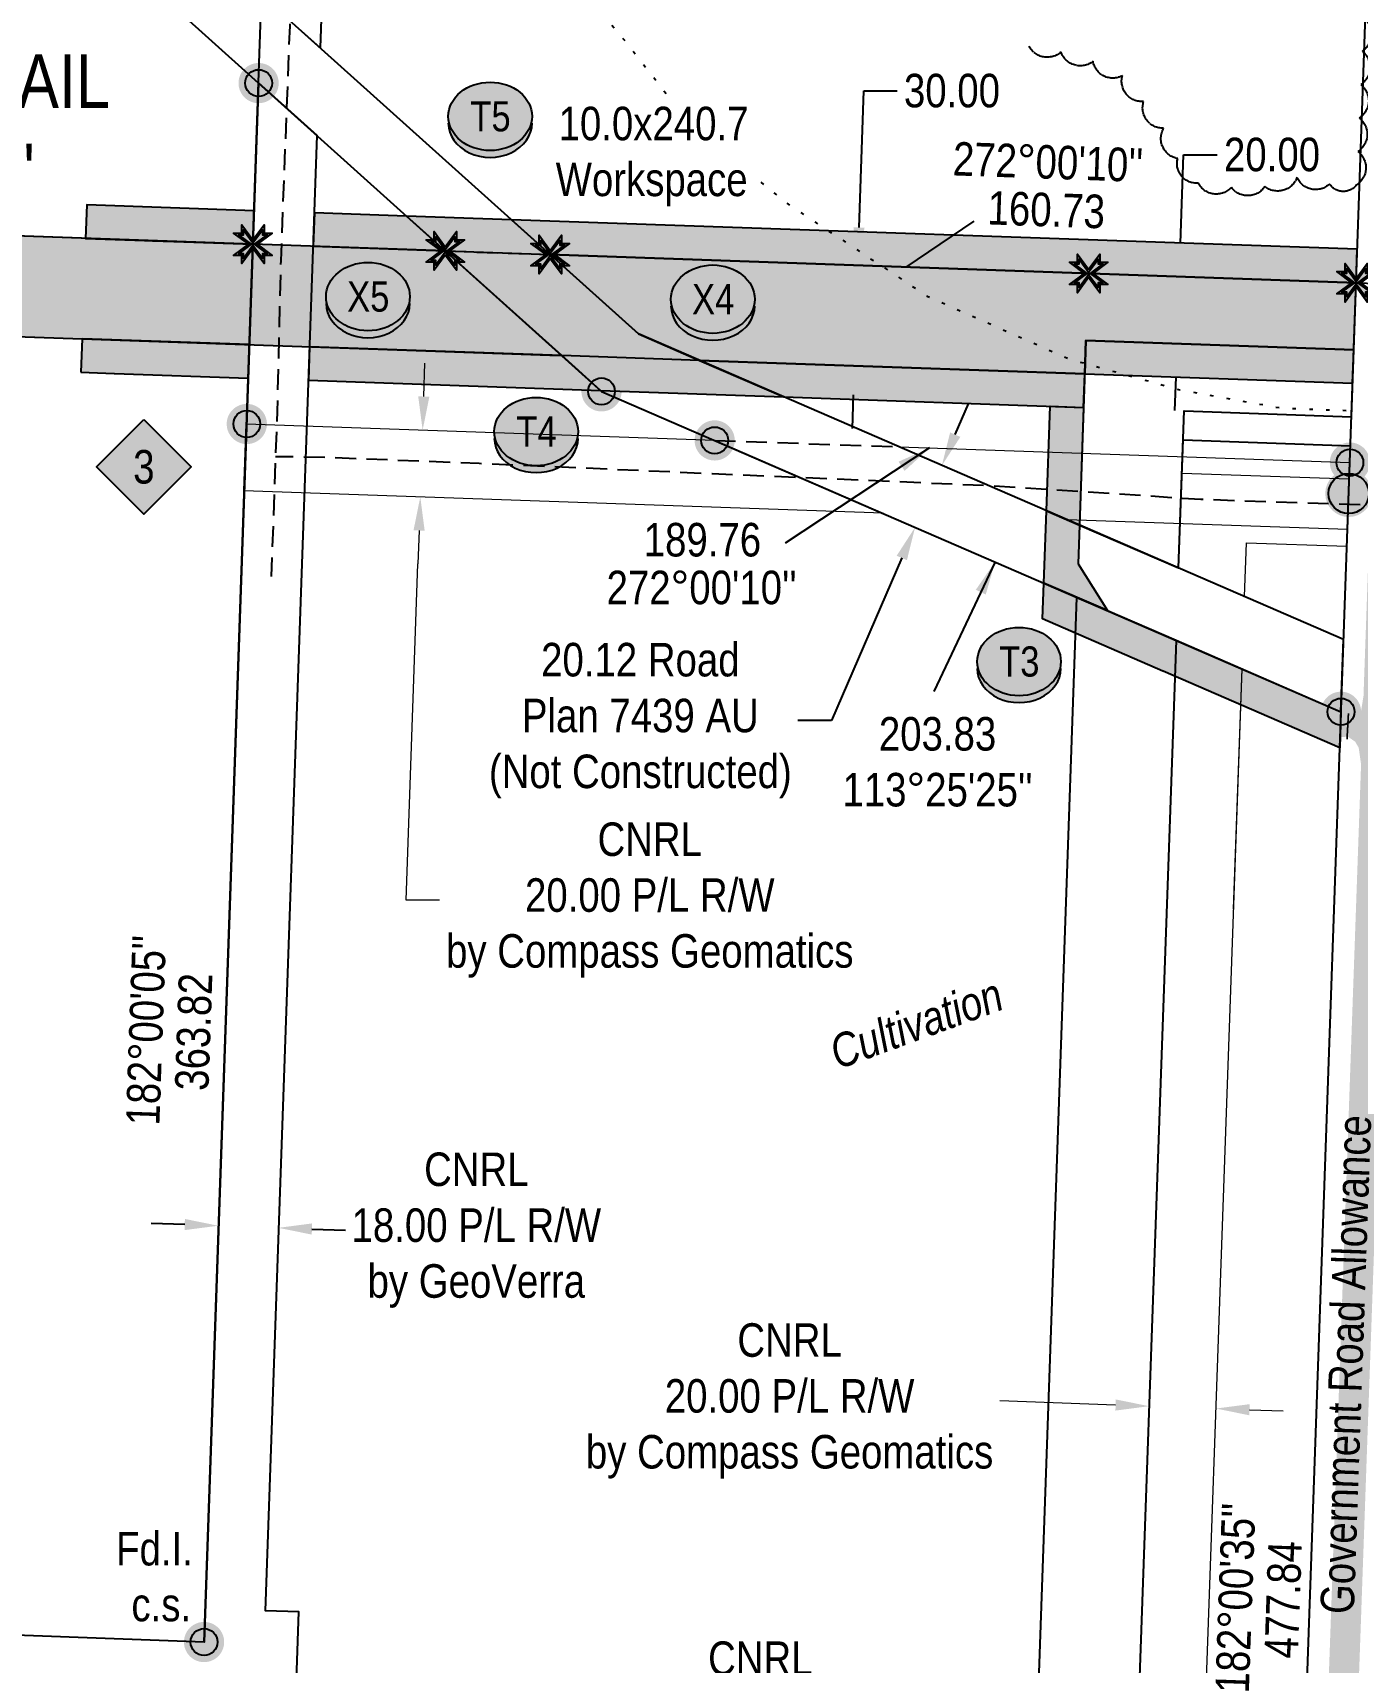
# Model space of a CAD drawing. Extents: x 338216 to 346362, y 6125251 to 6136161.
# Drawn here: x 344836.8 to 345232.3, y 6127196.8 to 6127683.2 of the extents above; entities that cross this region are included whole.
import ezdxf
from ezdxf.enums import TextEntityAlignment as Align

# ---------------------------------------------------------------- set-up
doc = ezdxf.new("R2010")
doc.units = 0
doc.header["$LTSCALE"] = 5
doc.header["$PDSIZE"] = 0.5
for name, pattern in [('0', [1, 1, 0]), ('foc-TIELINE', [1.875, 1.25, -0.625]), ('foc-TOPO', [1, 0.2, -0.8]), ('foc-TRAV', [1.875, 1.25, -0.625]), ('UG_PIPE', [1.875, 1.25, -0.625])]:
    doc.linetypes.add(name, pattern=pattern)
doc.layers.get('Defpoints').update_dxf_attribs({"color": 9})
for name, color, linetype, lineweight in [('AS-GENERAL', 48, 'Continuous', 18), ('C-RW-T', 13, 'Continuous', 9), ('T-TEXT', 48, 'Continuous', 18)]:
    doc.layers.add(name, color=color, linetype=linetype, lineweight=lineweight)
for name, color, linetype in [('AS-PIPE-UG', 44, 'UG_PIPE'), ('AS-ROADS', 254, 'Continuous'), ('C-RW', 13, 'Continuous'), ('DETAIL-T', 7, 'Continuous'), ('L-BD', 7, 'Continuous'), ('L-BD1', 253, 'Continuous'), ('L-MON', 1, 'Continuous'), ('L-ROAD-T', 7, 'Continuous'), ('L-SEC', 7, 'Continuous'), ('L-TIE', 7, 'foc-TIELINE'), ('L-TITLEDB', 4, 'Continuous'), ('L-TITLEDB-T', 4, 'Continuous'), ('P-APEX RECON-TWS-H', 111, 'Continuous'), ('P-BORE', 7, 'Continuous'), ('P-CROSSINGS', 250, 'Continuous'), ('P-IOP2', 10, 'Continuous'), ('P-IOP2-H', 21, 'Continuous'), ('P-LTO', 14, 'Continuous'), ('P-PROPOSED', 10, 'Continuous'), ('P-PROPOSED-H', 21, 'Continuous'), ('P-TEMP-ATCO PIPELINES', 104, 'Continuous'), ('P-TEMP-BLUE', 146, 'Continuous'), ('P-TEMP-BLUE-T', 146, 'Continuous'), ('P-TEMP-HUSKY-AR', 146, 'foc-TRAV'), ('P-TEMP-HUSKY-AR-H', 144, 'foc-TRAV'), ('P-TRAV', 4, 'foc-TRAV'), ('P-TXT', 4, 'Continuous'), ('T-BUSH', 110, '0'), ('T-LOW-AREA', 48, 'foc-TOPO')]:
    doc.layers.add(name, color=color, linetype=linetype)
doc.layers.add('P-TEMP-BLUE-H', color=7, linetype='Continuous', true_color=0x99e6ff)
doc.styles.add('80CG', font='ARIALN.TTF', dxfattribs={"height": 10})
doc.styles.add('80L', font='ARIALN.TTF', dxfattribs={"height": 10})
doc.styles.add('80LS', font='ARIALNI.TTF', dxfattribs={"height": 10})
doc.styles.add('Crossing', font='ARIALN.TTF', dxfattribs={"height": 10})
doc.dimstyles.new('Compass 5 000', dxfattribs={"dimscale": 5, "dimtxt": 9, "dimasz": 2, "dimexe": 0.2, "dimexo": 0.0625, "dimgap": 0.5, "dimtad": 0, "dimtih": 1, "dimtoh": 1, "dimzin": 0, "dimdsep": 46, "dimtxsty": '80CG', "dimcen": 0.1, "dimse1": 1, "dimse2": 1, "dimclrd": 256, "dimclrt": 256, "dimaunit": 1, "dimadec": 4, "dimazin": 0, "dimtfac": 0.06, "dimtofl": 0, "dimtmove": 0, "dimatfit": 1, "dimfxl": 0.2, "dimtolj": 1, "dimtzin": 0, "dimlwd": -1, "dimarcsym": 0})

# ---------------------------------------------------------------- blocks, each defined once
blk = doc.blocks.new('WITFA')
blk.add_hatch(color=255).paths.add_polyline_path([(1.4, 0, 1), (-1.4, 0, 1)])
blk = doc.blocks.new('WITFAA')
blk.add_blockref('WITFA', (0, 0))
blk = doc.blocks.new('WITFB')
at = {"color": 1, "const_width": 1.44}
blk.add_lwpolyline([(-0.36, 0, 1), (0.36, 0, 1)], format="xyb", close=True, dxfattribs=at)
at = {"color": 1}
blk.add_circle((0, 0), 1.2, dxfattribs=at)
blk = doc.blocks.new('WITFBB')
blk.add_blockref('WITFB', (0, 0))
blk = doc.blocks.new('WITFCC')
for name in ['WITFAA', 'WITFBB']:
    blk.add_blockref(name, (0, 0))
blk = doc.blocks.new('WITF')
blk.add_blockref('WITFCC', (0, 0))
blk = doc.blocks.new('*D52')
at = {"layer": 'Defpoints', "color": 0, "transparency": 16777216}
for p in [(345077.76, 6127567.28), (345069.76, 6127548.83), (345100.27, 6127535.6)]:
    blk.add_point(p, dxfattribs=at)
at = {"layer": 'L-TITLEDB-T', "transparency": 16777216}
for p, q in [((345112.24, 6127563.23), (345116.22, 6127572.4)), ((345096.29, 6127526.43), (345075.26, 6127477.91)), ((345075.26, 6127477.91), (345065.26, 6127477.91))]:
    blk.add_line(p, q, dxfattribs=at)
for points in [[(345110.71, 6127563.89), (345113.77, 6127562.57), (345108.27, 6127554.05)], [(345094.76, 6127527.09), (345097.82, 6127525.77), (345100.27, 6127535.6)]]:
    blk.add_solid(points, dxfattribs=at)
at = {"layer": 'L-TITLEDB-T', "transparency": 16777216, "insert": (345018.25, 6127477.91), "char_height": 10, "attachment_point": 5, "style": '80CG', "bg_fill": 3, "box_fill_scale": 1.1, "bg_fill_color": 256, "bg_fill_true_color": 13158600, "bg_fill_transparency": 0}
blk.add_mtext('\\A1;20.12 Road\\PPlan 7439 AU\\P(Not Constructed)', dxfattribs=at)
blk = doc.blocks.new('*D57')
at = {"layer": 'C-RW', "transparency": 16777216}
for p, q in [((344882.25, 6127327.5), (344872.26, 6127327.85)), ((344920.22, 6127326.16), (344930.22, 6127325.81))]:
    blk.add_line(p, q, dxfattribs=at)
for points in [[(344882.31, 6127329.16), (344882.19, 6127325.83), (344892.25, 6127327.14)], [(344920.28, 6127327.83), (344920.17, 6127324.5), (344910.23, 6127326.51)]]:
    blk.add_solid(points, dxfattribs=at)
at = {"layer": 'Defpoints', "color": 0, "transparency": 16777216}
for p in [(344893.68, 6127368), (344911.66, 6127367.37), (344892.25, 6127327.14)]:
    blk.add_point(p, dxfattribs=at)
at = {"layer": 'C-RW', "transparency": 16777216, "insert": (344969.3, 6127325.81), "char_height": 10, "attachment_point": 5, "style": '80CG'}
blk.add_mtext('\\A1;CNRL\\P18.00 P/L R/W\\Pby GeoVerra', dxfattribs=at)
blk = doc.blocks.new('*D58')
at = {"layer": 'C-RW-T', "transparency": 16777216}
for p, q in [((345160.11, 6127273.63), (345125.53, 6127274.85)), ((345200.08, 6127272.23), (345210.08, 6127271.88))]:
    blk.add_line(p, q, dxfattribs=at)
for points in [[(345160.17, 6127275.3), (345160.06, 6127271.97), (345170.11, 6127273.28)], [(345200.14, 6127273.89), (345200.03, 6127270.56), (345190.09, 6127272.58)]]:
    blk.add_solid(points, dxfattribs=at)
at = {"layer": 'Defpoints', "color": 0, "transparency": 16777216}
for p in [(345190.09, 6127272.58), (345169.86, 6127266.14), (345189.84, 6127265.44)]:
    blk.add_point(p, dxfattribs=at)
at = {"layer": 'C-RW-T', "transparency": 16777216, "insert": (345062.8, 6127274.85), "char_height": 10, "attachment_point": 5, "style": '80CG'}
blk.add_mtext('\\A1;CNRL\\P20.00 P/L R/W\\Pby Compass Geomatics', dxfattribs=at)
blk = doc.blocks.new('*D59')
at = {"layer": 'C-RW-T', "transparency": 16777216}
for p, q in [((344953.62, 6127574.6), (344953.97, 6127584.59)), ((344952.22, 6127534.63), (344951.87, 6127524.64)), ((344948.34, 6127424.32), (344951.87, 6127524.64)), ((344958.34, 6127424.32), (344948.34, 6127424.32))]:
    blk.add_line(p, q, dxfattribs=at)
for points in [[(344951.95, 6127574.66), (344955.28, 6127574.54), (344953.27, 6127564.6)], [(344950.55, 6127534.69), (344953.88, 6127534.57), (344952.57, 6127544.63)]]:
    blk.add_solid(points, dxfattribs=at)
at = {"layer": 'Defpoints', "color": 0, "transparency": 16777216}
for p in [(344951.79, 6127564.66), (344953.27, 6127564.6), (344951.08, 6127544.68)]:
    blk.add_point(p, dxfattribs=at)
at = {"layer": 'C-RW-T', "transparency": 16777216, "insert": (345021.07, 6127424.32), "char_height": 10, "attachment_point": 5, "style": '80CG'}
blk.add_mtext('\\A1;CNRL\\P20.00 P/L R/W\\Pby Compass Geomatics', dxfattribs=at)
blk = doc.blocks.new('TEMP')
h = blk.add_hatch(color=255)
h.dxf.hatch_style = 1
h.paths.add_polyline_path([(0, 0.251), (-0.666, 1.152), (-0.666, 0.666), (-1.152, 0.666), (-0.251, 0), (-1.152, -0.666), (-0.666, -0.666), (-0.666, -1.152), (0, -0.251), (0.666, -1.152), (0.666, -0.666), (1.152, -0.666), (0.251, 0), (1.152, 0.666), (0.666, 0.666), (0.666, 1.152)])
h.paths.add_polyline_path([(0.566, 0.849), (0.566, 0.566), (0.849, 0.566), (0.083, 0), (0.849, -0.566), (0.566, -0.566), (0.566, -0.849), (0, -0.083), (-0.566, -0.849), (-0.566, -0.566), (-0.849, -0.566), (-0.083, 0), (-0.849, 0.566), (-0.566, 0.566), (-0.566, 0.849), (0, 0.083)], flags=16)
h = blk.add_hatch(color=1)
h.dxf.hatch_style = 1
h.paths.add_polyline_path([(0, 0.083), (-0.566, 0.849), (-0.566, 0.566), (-0.849, 0.566), (-0.083, 0), (-0.849, -0.566), (-0.566, -0.566), (-0.566, -0.849), (0, -0.083), (0.566, -0.849), (0.566, -0.566), (0.849, -0.566), (0.083, 0), (0.849, 0.566), (0.566, 0.566), (0.566, 0.849)])
at = {"color": 1}
for p, q in [((-0.083, 0), (0.083, 0)), ((0, 0.083), (0, -0.083))]:
    blk.add_line(p, q, dxfattribs=at)
at = {"color": 255, "flags": 128}
blk.add_lwpolyline([(-0.251, 0), (-1.152, 0.666), (-0.666, 0.666), (-0.666, 1.152), (0, 0.251), (0.666, 1.152), (0.666, 0.666), (1.152, 0.666), (0.251, 0), (1.152, -0.666), (0.666, -0.666), (0.666, -1.152), (0, -0.251), (-0.666, -1.152), (-0.666, -0.666), (-1.152, -0.666)], close=True, dxfattribs=at)
at = {"color": 1, "flags": 128}
blk.add_lwpolyline([(-0.083, 0), (-0.849, 0.566), (-0.566, 0.566), (-0.566, 0.849), (0, 0.083), (0.566, 0.849), (0.566, 0.566), (0.849, 0.566), (0.083, 0), (0.849, -0.566), (0.566, -0.566), (0.566, -0.849), (0, -0.083), (-0.566, -0.849), (-0.566, -0.566), (-0.849, -0.566)], close=True, dxfattribs=at)
blk = doc.blocks.new('fdia')
at = {"color": 255, "const_width": 1}
blk.add_lwpolyline([(-0.5, 0, 1), (0.5, 0, 1)], format="xyb", close=True, dxfattribs=at)
blk = doc.blocks.new('Fdiaa')
blk.add_blockref('fdia', (0, 0))
blk = doc.blocks.new('fdib')
at = {"color": 1, "const_width": 1.6}
blk.add_lwpolyline([(-0.4, 0, 1), (0.4, 0, 1)], format="xyb", close=True, dxfattribs=at)
at = {"color": 1}
blk.add_circle((0, 0), 0.8, dxfattribs=at)
blk = doc.blocks.new('Fdibb')
blk.add_blockref('fdib', (0, 0))
blk = doc.blocks.new('fdicc')
for name in ['Fdibb', 'Fdiaa']:
    blk.add_blockref(name, (0, 0))
blk = doc.blocks.new('FDI')
blk.add_blockref('fdicc', (0, 0))
blk = doc.blocks.new('xing2')
h = blk.add_hatch(color=50)
h.dxf.hatch_style = 1
edge = h.paths.add_edge_path()
edge.add_ellipse((0, 0), major_axis=(-12.5, 0), ratio=0.816297, start_angle=0, end_angle=360)
h = blk.add_hatch(color=250)
h.dxf.hatch_style = 1
edge = h.paths.add_edge_path()
edge.add_ellipse((0, -2.05), major_axis=(-12.5, 0), ratio=0.816297, start_angle=0, end_angle=180)
edge.add_line((12.5, -2.05), (12.5, 0))
edge.add_ellipse((0, 0), major_axis=(-12.5, 0), ratio=0.816297, start_angle=0, end_angle=180, ccw=False)
edge.add_line((-12.5, 0), (-12.5, -2.05))
at = {"color": 250}
blk.add_ellipse((0, 0), major_axis=(-12.5, 0), ratio=0.816297, dxfattribs=at)
blk.add_ellipse((0, -2.05), major_axis=(-12.5, 0), ratio=0.816297, start_param=0, end_param=3.141593, dxfattribs=at)
at = {"color": 250, "style": 'Crossing'}
blk.add_attdef('CROSSING', text='', height=9, dxfattribs=at).set_placement((0.09, 0.02), align=Align.MIDDLE_CENTER)
at = {"color": 250, "style": 'Crossing', "flags": 1}
for tag, p in [('OWNER', (0.09, -12.49)), ('DESCRIPTION', (0.09, -25.77)), ('LOCATION', (0.09, -39.3)), ('DWG_REF', (0.09, -52.84))]:
    blk.add_attdef(tag, text='', height=9, dxfattribs=at).set_placement(p, align=Align.MIDDLE_CENTER)
blk = doc.blocks.new('Well_proximity')
h = blk.add_hatch(color=191)
h.dxf.hatch_style = 1
edge = h.paths.add_edge_path()
edge.add_ellipse((0, 0), major_axis=(-12.5, 0), ratio=0.816297, start_angle=0, end_angle=360)
h = blk.add_hatch(color=250)
h.dxf.hatch_style = 1
edge = h.paths.add_edge_path()
edge.add_ellipse((0, -2.05), major_axis=(-12.5, 0), ratio=0.816297, start_angle=0, end_angle=180)
edge.add_line((12.5, -2.05), (12.5, 0))
edge.add_ellipse((0, 0), major_axis=(-12.5, 0), ratio=0.816297, start_angle=0, end_angle=180, ccw=False)
edge.add_line((-12.5, 0), (-12.5, -2.05))
at = {"color": 250}
blk.add_ellipse((0, 0), major_axis=(-12.5, 0), ratio=0.816297, dxfattribs=at)
blk.add_ellipse((0, -2.05), major_axis=(-12.5, 0), ratio=0.816297, start_param=0, end_param=3.141593, dxfattribs=at)
at = {"color": 250, "style": '80L'}
blk.add_attdef('CROSSING', text='', height=9, dxfattribs=at).set_placement((0.09, 0.02), align=Align.MIDDLE_CENTER)
blk = doc.blocks.new('*D236')
at = {"layer": 'C-RW-T', "transparency": 16777216}
for p, q in [((345126.77, 6127179.55), (345116.78, 6127179.9)), ((345176.74, 6127177.79), (345186.73, 6127177.44))]:
    blk.add_line(p, q, dxfattribs=at)
for points in [[(345126.83, 6127181.21), (345126.72, 6127177.88), (345136.77, 6127179.2)], [(345176.79, 6127179.46), (345176.68, 6127176.12), (345166.74, 6127178.14)]]:
    blk.add_solid(points, dxfattribs=at)
at = {"layer": 'Defpoints', "color": 0, "transparency": 16777216}
for p in [(345136.68, 6127176.84), (345166.66, 6127175.79), (345166.74, 6127178.14)]:
    blk.add_point(p, dxfattribs=at)
at = {"layer": 'C-RW-T', "transparency": 16777216, "insert": (345054.06, 6127179.9), "char_height": 10, "attachment_point": 5, "style": '80CG'}
blk.add_mtext('\\A1;CNRL\\P30.00 P/L R/W\\Pby Compass Geomatics', dxfattribs=at)
blk = doc.blocks.new('*D239')
at = {"layer": 'Defpoints', "color": 0, "transparency": 16777216}
for p in [(345179.13, 6127610.41), (345213.75, 6127609.2), (345213.05, 6127589.21)]:
    blk.add_point(p, dxfattribs=at)
at = {"layer": 'P-TXT', "transparency": 16777216}
for p, q in [((345179.47, 6127620.4), (345180.4, 6127646.78)), ((345180.4, 6127646.78), (345190.4, 6127646.78)), ((345178.08, 6127580.43), (345177.73, 6127570.44))]:
    blk.add_line(p, q, dxfattribs=at)
for points in [[(345177.81, 6127620.46), (345181.14, 6127620.34), (345179.13, 6127610.41)], [(345176.41, 6127580.49), (345179.74, 6127580.37), (345178.43, 6127590.42)]]:
    blk.add_solid(points, dxfattribs=at)
at = {"layer": 'P-TXT', "transparency": 16777216, "insert": (345206.79, 6127646.78), "char_height": 10, "attachment_point": 5, "style": '80CG'}
blk.add_mtext('\\A1;20.00', dxfattribs=at)
blk = doc.blocks.new('*D240')
at = {"layer": 'Defpoints', "color": 0, "transparency": 16777216}
for p in [(345083.18, 6127615.08), (345084.61, 6127615.03), (345083.56, 6127585.05)]:
    blk.add_point(p, dxfattribs=at)
at = {"layer": 'P-TXT', "transparency": 16777216}
for p, q in [((345083.52, 6127625.07), (345084.95, 6127665.85)), ((345084.95, 6127665.85), (345094.95, 6127665.85)), ((345081.78, 6127575.11), (345081.43, 6127565.11))]:
    blk.add_line(p, q, dxfattribs=at)
for points in [[(345081.86, 6127625.13), (345085.19, 6127625.01), (345083.18, 6127615.08)], [(345080.11, 6127575.17), (345083.44, 6127575.05), (345082.13, 6127585.1)]]:
    blk.add_solid(points, dxfattribs=at)
at = {"layer": 'P-TXT', "transparency": 16777216, "insert": (345111.27, 6127665.85), "char_height": 10, "attachment_point": 5, "style": '80CG'}
blk.add_mtext('\\A1;30.00', dxfattribs=at)
blk = doc.blocks.new('30M BUFFER DISP')
h = blk.add_hatch(color=70)
h.dxf.hatch_style = 1
h.paths.add_polyline_path([(0, 14.14), (14.14, 0), (0, -14.14), (-14.14, 0)])
blk.add_lwpolyline([(0, 14.14), (14.14, 0), (0, -14.14), (-14.14, 0)], close=True)
at = {"color": 235, "style": '80L'}
blk.add_attdef('DISURBANCE', text='', height=10, dxfattribs=at).set_placement((0, 0), align=Align.MIDDLE_CENTER)

msp = doc.modelspace()

# ---------------------------------------------------------------- hatches: boundary and pattern name
at = {"layer": 'AS-ROADS'}
h = msp.add_hatch(color=256, dxfattribs=at)
h.dxf.hatch_style = 1
h.paths.add_polyline_path([(345234.105, 6127485.252), (345233.421, 6127480.984), (345230.33, 6127479.155), (345228, 6127479.191), (345226.744, 6127479.831), (345226.943, 6127472.956), (345229.462, 6127473.098), (345231.645, 6127471.566), (345232.679, 6127469.787), (345233.378, 6127464.792)])
at = {"layer": 'P-APEX RECON-TWS-H'}
h = msp.add_hatch(color=256, dxfattribs=at)
h.dxf.hatch_style = 1
h.paths.add_polyline_path([(344960.041, 6127618.066), (344991.348, 6127616.972), (344979.769, 6127627.38), (344948.462, 6127628.475)])
h = msp.add_hatch(color=256, dxfattribs=at)
h.dxf.hatch_style = 1
h.paths.add_polyline_path([(344994.778, 6127586.84), (344996.589, 6127585.212), (345006.367, 6127576.422), (345061.073, 6127574.503), (345035.921, 6127585.401)])
h = msp.add_hatch(color=256, dxfattribs=at)
h.dxf.hatch_style = 1
h.paths.add_polyline_path([(345138.709, 6127518.949), (345139.468, 6127540.534), (345149.322, 6127536.265), (345148.914, 6127524.671), (345157.737, 6127510.705)])
at = {"layer": 'P-IOP2-H'}
h = msp.add_hatch(color=256, dxfattribs=at)
h.dxf.hatch_style = 1
h.paths.add_polyline_path([(344426.079, 6127606.724), (344871.587, 6127591.147), (344871.64, 6127591.145), (344991.224, 6127586.964), (344994.778, 6127586.84), (344960.041, 6127618.066), (344902.61, 6127620.074), (344427.134, 6127636.699)])
h = msp.add_hatch(color=256, dxfattribs=at)
h.dxf.hatch_style = 1
h.paths.add_polyline_path([(345231.188, 6127588.593), (345231.889, 6127608.561), (344991.348, 6127616.972), (345017.671, 6127593.309), (345035.921, 6127585.401), (345150.886, 6127581.382), (345151.237, 6127591.373), (345231.188, 6127588.578)])
at = {"layer": 'P-PROPOSED-H'}
h = msp.add_hatch(color=256, dxfattribs=at)
h.dxf.hatch_style = 1
h.paths.add_polyline_path([(344871.64, 6127591.145), (344991.224, 6127586.964), (344994.778, 6127586.84), (344960.041, 6127618.066), (344902.61, 6127620.074), (344391.164, 6127637.956), (344393.341, 6127699.818), (344394.515, 6127733.187), (344406.994, 6127952.852), (344457.25, 6129415.551), (343949.752, 6129433.439), (343823.648, 6129315.922), (343682.686, 6129320.891), (343681.583, 6129290.918), (343835.007, 6129285.51), (343961.111, 6129403.027), (344426.246, 6129386.632), (344377.029, 6127954.217), (344370.412, 6127837.732), (344364.552, 6127734.565), (344363.366, 6127700.873), (344360.134, 6127609.03), (344871.587, 6127591.147)])
h = msp.add_hatch(color=256, dxfattribs=at)
h.dxf.hatch_style = 1
h.paths.add_polyline_path([(345150.886, 6127581.382), (345151.237, 6127591.373), (345231.188, 6127588.578), (345231.889, 6127608.561), (344991.348, 6127616.972), (345017.671, 6127593.309), (345035.921, 6127585.401)])
at = {"layer": 'P-TEMP-BLUE-H'}
h = msp.add_hatch(color=256, dxfattribs=at)
h.dxf.hatch_style = 1
h.paths.add_polyline_path([(344902.61, 6127620.074), (344902.959, 6127630.066), (344853.001, 6127631.813), (344852.652, 6127621.821)])
h = msp.add_hatch(color=256, dxfattribs=at)
h.dxf.hatch_style = 1
h.paths.add_polyline_path([(344960.041, 6127618.066), (344948.462, 6127628.475), (344920.944, 6127629.437), (344920.595, 6127619.445)])
h = msp.add_hatch(color=256, dxfattribs=at)
h.dxf.hatch_style = 1
h.paths.add_polyline_path([(344979.769, 6127627.38), (344991.348, 6127616.972), (345231.889, 6127608.561), (345232.211, 6127618.554)])
h = msp.add_hatch(color=256, dxfattribs=at)
h.dxf.hatch_style = 1
h.paths.add_polyline_path([(344851.254, 6127581.854), (344861.246, 6127581.505), (344861.299, 6127581.503), (344901.213, 6127580.108), (344901.562, 6127590.099), (344851.604, 6127591.846)])
h = msp.add_hatch(color=256, dxfattribs=at)
h.dxf.hatch_style = 1
h.paths.add_polyline_path([(345006.367, 6127576.422), (344999.581, 6127582.522), (344994.778, 6127586.84), (344919.555, 6127589.47), (344919.206, 6127579.478)])
h.paths.add_polyline_path([(345035.921, 6127585.401), (345061.073, 6127574.503), (345150.562, 6127571.366), (345150.914, 6127581.381)])
h = msp.add_hatch(color=256, dxfattribs=at)
h.dxf.hatch_style = 1
h.paths.add_polyline_path([(345150.886, 6127581.382), (345230.816, 6127578.587), (345231.19, 6127588.578), (345151.237, 6127591.373)])
h = msp.add_hatch(color=256, dxfattribs=at)
h.dxf.hatch_style = 1
h.paths.add_polyline_path([(345139.468, 6127540.534), (345140.564, 6127571.717), (345150.562, 6127571.366), (345149.322, 6127536.265)])
h = msp.add_hatch(color=256, dxfattribs=at)
h.dxf.hatch_style = 1
h.paths.add_polyline_path([(345157.737, 6127510.705), (345178.139, 6127501.866), (345227.387, 6127480.53), (345227.021, 6127469.793), (345174.314, 6127492.627), (345174.203, 6127492.675), (345138.332, 6127508.216), (345138.709, 6127518.949)])
at = {"layer": 'P-TEMP-HUSKY-AR-H'}
h = msp.add_hatch(color=256, dxfattribs=at)
h.dxf.hatch_style = 1
h.paths.add_polyline_path([(345035.921, 6127585.401), (344994.778, 6127586.84), (344960.041, 6127618.066), (344991.348, 6127616.972), (345017.671, 6127593.309)])

# ---------------------------------------------------------------- linework, layer by layer
at = {"layer": 'AS-GENERAL', "const_width": 0.5, "flags": 128}
msp.add_lwpolyline([(345229.179, 6127472.336), (345229.614, 6127480.064)], dxfattribs=at)
at = {"layer": 'AS-PIPE-UG', "flags": 128}
for points in [[(345215.858, 6128658.187), (345215.636, 6128635.533), (345215.262, 6128615.843), (345213.768, 6128587.267), (345195.768, 6128073.778), (345194.174, 6128029.954), (345192.772, 6127976.171), (345191.786, 6127932.665), (345190.371, 6127896.128), (345189.985, 6127890.085), (345189.589, 6127885.288), (345188.993, 6127875.76), (345187.538, 6127873.216), (345183.802, 6127872.089), (345173.081, 6127872.396), (345154.898, 6127873.37), (345115.825, 6127875.012), (345042.325, 6127877.494), (344987.556, 6127879.937), (344933.698, 6127881.529), (344925.405, 6127881.806), (344922.826, 6127880.777), (344921.184, 6127878.843), (344920.103, 6127874.754), (344919.488, 6127863.49), (344917.478, 6127816.054), (344913.589, 6127685.194), (344910.912, 6127615.157), (344909.831, 6127570.206), (344908.095, 6127520.935)], [(345251.804, 6127541.659), (345224.487, 6127542.559), (345185.577, 6127543.862), (345122.326, 6127547.958), (345039.71, 6127551.54), (344970.164, 6127554.596), (344924.951, 6127556.385), (344912.993, 6127556.596), (344909.388, 6127556.617)]]:
    msp.add_lwpolyline(points, dxfattribs=at)
at = {"layer": 'AS-ROADS', "const_width": 8.998, "flags": 128}
msp.add_lwpolyline([(345258.3, 6128058.859), (345246.244, 6127701.157), (345217.996, 6126902.806)], dxfattribs=at)
at = {"layer": 'C-RW', "flags": 128}
msp.add_lwpolyline([(344925.442, 6127758.127), (344922.666, 6127678.713), (344905.208, 6127694.407)], dxfattribs=at)
msp.add_lwpolyline([(344904.291, 6127668.183), (344888.029, 6127202.897), (344391.608, 6127221.3), (344322.68, 6127156.831), (344334.973, 6127143.688), (344398.442, 6127203.051), (344877.409, 6127185.282), (344877.06, 6127175.291), (344915.038, 6127174.225), (344916.353, 6127211.865), (344906.362, 6127212.216), (344921.75, 6127652.488)], close=True, dxfattribs=at)
at = {"layer": 'C-RW'}
msp.add_lwpolyline([(345178.877, 6127523.458), (345180.549, 6127570.341), (345230.505, 6127568.594), (345231.188, 6127588.578), (345151.251, 6127591.373), (345149.322, 6127536.265), (345149.322, 6127536.265)], close=True, dxfattribs=at)
at = {"layer": 'C-RW', "lineweight": 5}
for points in [[(345090.722, 6127539.777), (344899.943, 6127546.473), (344900.645, 6127566.45), (345040.514, 6127561.542)], [(345095.464, 6127559.61), (345230.011, 6127554.896), (345229.31, 6127534.914), (345145.679, 6127537.849), (345129.572, 6127544.829)]]:
    msp.add_lwpolyline(points, close=True, dxfattribs=at)
at = {"layer": 'C-RW'}
msp.add_lwpolyline([(345178.877, 6127523.458), (345180.239, 6127561.648), (345230.238, 6127559.9)], dxfattribs=at)
at = {"layer": 'C-RW', "lineweight": 5}
for points in [[(345198.606, 6127514.912), (345199.17, 6127530.969), (345199.17, 6127530.969), (345229.146, 6127529.918), (345229.848, 6127549.9), (345179.889, 6127551.654), (345178.898, 6127523.449)], [(345178.139, 6127501.858), (345161.633, 6127032.105), (344201.462, 6127065.939), (344196.037, 6126937.764)], [(344216.029, 6126937.255), (344220.6, 6127045.257), (345180.914, 6127011.417), (345197.847, 6127493.317)], [(345195.33, 6127421.678), (345197.847, 6127493.317)]]:
    msp.add_lwpolyline(points, dxfattribs=at)
at = {"layer": 'Defpoints', "color": 3}
msp.add_line((344888.029, 6127202.897), (344911.459, 6127873.266), dxfattribs=at)
at = {"layer": 'L-SEC'}
msp.add_line((345210.648, 6127003.089), (345238.849, 6127806.959), dxfattribs=at)
at = {"layer": 'L-TIE'}
msp.add_line((345040.439, 6127561.512), (345095.464, 6127559.61), dxfattribs=at)
at = {"layer": 'L-TITLEDB', "flags": 128}
msp.add_lwpolyline([(345249.504, 6128107.82), (344856.983, 6127901.157), (344848.939, 6127717.941), (345006.663, 6127576.156), (345227.387, 6127480.53), (345228.154, 6127502.106), (345017.671, 6127593.309), (344869.452, 6127726.55), (344876.573, 6127888.738), (345248.678, 6128084.652)], close=True, dxfattribs=at)
at = {"layer": 'P-IOP2', "flags": 128}
msp.add_lwpolyline([(345231.188, 6127588.593), (345231.889, 6127608.561), (344991.348, 6127616.972), (345017.671, 6127593.309), (345035.921, 6127585.401), (345150.886, 6127581.382), (345151.237, 6127591.373), (345231.188, 6127588.578)], close=True, dxfattribs=at)
at = {"layer": 'P-LTO', "flags": 128}
for points in [[(344871.64, 6127591.145), (344871.64, 6127591.145), (344991.224, 6127586.964), (344994.778, 6127586.84), (344960.041, 6127618.066), (344902.61, 6127620.074), (344391.164, 6127637.956), (344393.341, 6127699.818), (344394.515, 6127733.187), (344406.994, 6127952.852), (344457.25, 6129415.551), (343949.752, 6129433.439), (343823.648, 6129315.922), (343682.686, 6129320.891), (343681.583, 6129290.918), (343835.007, 6129285.51), (343961.111, 6129403.027), (344426.246, 6129386.632), (344377.029, 6127954.217), (344370.412, 6127837.732), (344364.552, 6127734.565), (344363.366, 6127700.873), (344360.134, 6127609.03), (344871.587, 6127591.147)], [(345231.19, 6127588.629), (345231.917, 6127608.56), (344991.348, 6127616.972), (345017.671, 6127593.309), (345035.921, 6127585.401), (345150.914, 6127581.381), (345151.266, 6127591.372), (345231.188, 6127588.578)]]:
    msp.add_lwpolyline(points, close=True, dxfattribs=at)
at = {"layer": 'P-PROPOSED', "flags": 128}
for points in [[(344871.64, 6127591.145), (344871.64, 6127591.145), (344991.224, 6127586.964), (344994.778, 6127586.84), (344960.041, 6127618.066), (344902.61, 6127620.074), (344391.164, 6127637.956), (344393.341, 6127699.818), (344394.515, 6127733.187), (344406.994, 6127952.852), (344457.25, 6129415.551), (343949.752, 6129433.439), (343823.648, 6129315.922), (343682.686, 6129320.891), (343681.583, 6129290.918), (343835.007, 6129285.51), (343961.111, 6129403.027), (344426.246, 6129386.632), (344377.029, 6127954.217), (344370.412, 6127837.732), (344364.552, 6127734.565), (344363.366, 6127700.873), (344360.134, 6127609.03), (344871.587, 6127591.147)], [(345231.19, 6127588.629), (345231.917, 6127608.56), (344991.348, 6127616.972), (345017.671, 6127593.309), (345035.921, 6127585.401), (345150.914, 6127581.381), (345151.266, 6127591.372), (345231.188, 6127588.578)]]:
    msp.add_lwpolyline(points, close=True, dxfattribs=at)
at = {"layer": 'P-TEMP-ATCO PIPELINES', "flags": 128}
for points in [[(344960.041, 6127618.066), (344991.348, 6127616.972), (344979.769, 6127627.38), (344948.462, 6127628.475)], [(344994.778, 6127586.84), (344996.589, 6127585.212), (345006.367, 6127576.422), (345061.073, 6127574.503), (345035.921, 6127585.401)], [(345138.709, 6127518.949), (345139.468, 6127540.534), (345149.322, 6127536.265), (345148.914, 6127524.671), (345157.737, 6127510.705)]]:
    msp.add_lwpolyline(points, close=True, dxfattribs=at)
at = {"layer": 'P-TEMP-BLUE', "flags": 128}
for points in [[(344902.61, 6127620.074), (344902.959, 6127630.066), (344853.001, 6127631.813), (344852.652, 6127621.821)], [(344948.462, 6127628.475), (344920.944, 6127629.437), (344920.595, 6127619.445), (344960.041, 6127618.066)], [(344991.348, 6127616.972), (345231.889, 6127608.561), (345232.211, 6127618.554), (344979.769, 6127627.38)], [(344851.254, 6127581.854), (344861.246, 6127581.505), (344861.299, 6127581.503), (344901.213, 6127580.108), (344901.562, 6127590.099), (344851.604, 6127591.846)], [(345150.886, 6127581.382), (345230.816, 6127578.587), (345231.19, 6127588.578), (345151.237, 6127591.373)], [(345061.073, 6127574.503), (345150.562, 6127571.366), (345150.914, 6127581.381), (345035.921, 6127585.401)], [(345139.468, 6127540.534), (345140.564, 6127571.717), (345150.562, 6127571.366), (345149.322, 6127536.265)], [(345157.737, 6127510.705), (345178.139, 6127501.866), (345227.387, 6127480.53), (345227.021, 6127469.793), (345174.314, 6127492.627), (345174.203, 6127492.675), (345138.332, 6127508.216), (345138.709, 6127518.949)]]:
    msp.add_lwpolyline(points, close=True, dxfattribs=at)
msp.add_lwpolyline([(344994.778, 6127586.84), (344919.547, 6127589.47), (344919.198, 6127579.479), (345006.367, 6127576.422), (344999.745, 6127582.375), (344994.778, 6127586.84)], dxfattribs=at)
at = {"layer": 'P-TEMP-HUSKY-AR', "linetype": 'Continuous', "flags": 128}
msp.add_lwpolyline([(345035.921, 6127585.401), (344994.778, 6127586.84), (344960.041, 6127618.066), (344991.348, 6127616.972), (345017.671, 6127593.309), (345035.921, 6127585.401)], close=True, dxfattribs=at)
at = {"layer": 'P-TRAV', "flags": 128}
for points in [[(344872.635, 6127621.122), (344902.61, 6127620.074)], [(344960.041, 6127618.066), (344991.348, 6127616.972)], [(345231.917, 6127608.56), (345252.154, 6127607.851)]]:
    msp.add_lwpolyline(points, dxfattribs=at)
at = {"layer": 'T-BUSH', "flags": 128}
msp.add_lwpolyline([(345239.993, 6127827.546, -0.5205671), (345239.572, 6127817.557, -0.5205671), (345239.151, 6127807.568, -0.5205671), (345238.73, 6127797.579, -0.5205671), (345238.309, 6127787.59, -0.5205671), (345237.888, 6127777.601, -0.5205671), (345237.467, 6127767.612, -0.5205671), (345237.046, 6127757.623, -0.5205671), (345236.625, 6127747.634, -0.5205671), (345236.204, 6127737.645, -0.5205671), (345235.783, 6127727.657, -0.5205671), (345235.362, 6127717.668, -0.5205671), (345234.942, 6127707.679, -0.5205671), (345234.521, 6127697.69, -0.5205671), (345234.1, 6127687.701, -0.5205671), (345233.679, 6127677.712, -0.5205671), (345233.258, 6127667.723, -0.5205671), (345232.837, 6127657.734, -0.5205671), (345232.416, 6127647.745, -0.5205671), (345231.995, 6127637.756, -0.5205671), (345223.971, 6127638.027, -0.5205671), (345214.261, 6127640.023, -0.5205671), (345204.639, 6127637.306, -0.5205671), (345194.659, 6127637.014, -0.5205671), (345184.771, 6127638.306, -0.5205671), (345178.658, 6127645.622, -0.5205671), (345174.45, 6127654.691, -0.5205671), (345168.476, 6127662.657, -0.5205671), (345162.143, 6127670.393, -0.5205671), (345153.384, 6127674.651, -0.5205671), (345143.795, 6127677.45, -0.4918855), (345134.275, 6127679.136)], format="xyb", dxfattribs=at)
at = {"layer": 'T-LOW-AREA', "flags": 128}
msp.add_lwpolyline([(344909.184, 6127783.625), (344931.128, 6127778.499), (344964.175, 6127763.863), (344979.031, 6127748.577), (344998.806, 6127744.686), (344994.855, 6127703.27), (345013.573, 6127680.867), (345034.32, 6127654.331), (345062.832, 6127631.667), (345103.881, 6127604.599), (345146.241, 6127585.81), (345179.322, 6127576.608), (345209.687, 6127571.174), (345231.52, 6127570.372)], dxfattribs=at)

# ---------------------------------------------------------------- block references
at = {"layer": 'L-MON'}
for name, p, xscale, yscale, zscale in [('FDI', (344904.313, 6127668.152), 4.999999999999908, 4.999999999999908, 4.999999999999908), ('TEMP', (344902.61, 6127620.074), 4.998900549999943, 4.998900549999943, 4.998900549999943), ('TEMP', (344960.041, 6127618.066), 4.998900549999926, 4.998900549999926, 4.998900549999926), ('TEMP', (344991.348, 6127616.972), 4.999999999999934, 4.999999999999934, 4.999999999999934), ('TEMP', (345152.058, 6127611.353), 4.998900549999949, 4.998900549999949, 4.998900549999949), ('TEMP', (345231.917, 6127608.56), 4.998900549999902, 4.998900549999902, 4.998900549999902), ('FDI', (344900.788, 6127566.417), 4.999999999999908, 4.999999999999908, 4.999999999999908), ('FDI', (345230.041, 6127554.905), 4.999999999999908, 4.999999999999908, 4.999999999999908), ('WITF', (345229.682, 6127545.657), 4.999999999999897, 4.999999999999897, 4.999999999999897), ('FDI', (345227.387, 6127480.53), 4.999999999999908, 4.999999999999908, 4.999999999999908), ('FDI', (344888.029, 6127202.897), 4.999999999999908, 4.999999999999908, 4.999999999999908)]:
    msp.add_blockref(name, p, dxfattribs=dict(at, xscale=xscale, yscale=yscale, zscale=zscale))
at = {"layer": 'P-BORE', "xscale": 0.99978011, "yscale": 0.99978011, "zscale": 0.99978011}
msp.add_blockref('30M BUFFER DISP', (344870.06, 6127553.646), dxfattribs=at).add_auto_attribs({'DISURBANCE': '3'})
at = {"layer": 'P-CROSSINGS'}
for name, p, xscale, yscale, zscale, values in [('Well_proximity', (344973.433, 6127658.233), 0.9995958905169131, 0.9995958905169131, 0.9995958905169131, {'CROSSING': 'T5'}), ('xing2', (344936.957, 6127604.428), 0.99978011, 0.99978011, 0.99978011, {'CROSSING': 'X5'}), ('xing2', (345039.899, 6127603.666), 0.99978011, 0.99978011, 0.99978011, {'CROSSING': 'X4'}), ('Well_proximity', (345131.28, 6127495.513), 0.9995958905169131, 0.9995958905169131, 0.9995958905169131, {'CROSSING': 'T3'})]:
    msp.add_blockref(name, p, dxfattribs=dict(at, xscale=xscale, yscale=yscale, zscale=zscale)).add_auto_attribs(values)

# ---------------------------------------------------------------- texts
at = {"layer": 'DETAIL-T', "color": 3, "insert": (344827.93, 6127668.73), "char_height": 15.9965, "width": 63.62213, "attachment_point": 5, "style": '80CG'}
msp.add_mtext("SEE\\PDETAIL\\P'B'", dxfattribs=at)
at = {"layer": 'L-BD', "style": '80L'}
for s, rotation, p in [("182°00'05''", 87.9898, (344870.678, 6127385.49)), ('363.82', 87.9898, (344884.916, 6127384.99)), ("182°00'35''", 87.9908, (345195.864, 6127216.017)), ('477.84', 87.9908, (345210.102, 6127215.517))]:
    msp.add_text(s, height=9.9978, rotation=rotation, dxfattribs=at).set_placement(p, align=Align.MIDDLE)
at = {"layer": 'L-BD1', "style": '80L'}
for s, p in [("272°00'10''", (345139.93, 6127644.624)), ('160.73', (345139.432, 6127630.385))]:
    msp.add_text(s, height=9.9978, rotation=357.9975, dxfattribs=at).set_placement(p, align=Align.MIDDLE)
at = {"layer": 'L-MON', "insert": (344860.707, 6127235.754), "char_height": 9.9978, "attachment_point": 1, "style": '80L'}
msp.add_mtext_dynamic_manual_height_columns('\\pi1.0664;Fd.I. \\P\\pi5.6425;c.s.', width=22.04407, gutter_width=50, heights=[0], dxfattribs=at)
at = {"layer": 'L-ROAD-T', "style": '80L'}
msp.add_text('Government Road Allowance', height=10, rotation=87.99307, dxfattribs=at).set_placement((345228.812, 6127285.733), align=Align.MIDDLE_CENTER)
at = {"layer": 'P-CROSSINGS', "insert": (345074.174, 6127529.559), "char_height": 9.9978, "attachment_point": 6, "style": '80CG'}
msp.add_mtext('\\A1;', dxfattribs=at)

# ---------------------------------------------------------------- dimensions: what is measured, and where the dimension line sits
at = {"layer": 'C-RW'}
dim = msp.add_linear_dim(base=(344892.245, 6127327.144), p1=(344911.665, 6127367.367), p2=(344893.679, 6127367.998), angle=177.98984, text='CNRL\\P18.00 P/L R/W\\Pby GeoVerra', dimstyle='Compass 5 000', dxfattribs=at)
dim.commit()
dim.dimension.update_dxf_attribs({"geometry": '*D57', "text_midpoint": (344969.304, 6127325.812), "dimtype": 161})
at = {"layer": 'C-RW-T'}
for base, p1, p2, angle, text, picture, middle in [((345190.091, 6127272.578), (345169.857, 6127266.144), (345189.84, 6127265.442), 357.98757, 'CNRL\\P20.00 P/L R/W\\Pby Compass Geomatics', '*D58', (345062.805, 6127274.847)), ((345166.743, 6127178.141), (345136.685, 6127176.839), (345166.66, 6127175.785), 357.9864, 'CNRL\\P30.00 P/L R/W\\Pby Compass Geomatics', '*D236', (345054.058, 6127179.898))]:
    dim = msp.add_linear_dim(base=base, p1=p1, p2=p2, angle=angle, text=text, dimstyle='Compass 5 000', override={"dimtfillclr": 256}, dxfattribs=at)
    dim.commit()
    dim.dimension.update_dxf_attribs({"geometry": picture, "text_midpoint": middle, "dimtype": 161})
at = {"layer": 'P-TXT', "color": 2}
dim = msp.add_linear_dim(base=(345179.125, 6127610.406), p1=(345213.05, 6127589.212), p2=(345213.749, 6127609.196), angle=87.99753, text='20.00', dimstyle='Compass 5 000', dxfattribs=at)
dim.commit()
dim.dimension.update_dxf_attribs({"geometry": '*D239', "text_midpoint": (345206.788, 6127646.777), "dimtype": 161})

# ---------------------------------------------------------------- leaders
at = {"layer": 'L-BD'}
msp.add_leader([(345104.577, 6127559.291), (345061.468, 6127530.869)], dimstyle='Compass 5 000', dxfattribs=at)
at = {"layer": 'L-BD1'}
msp.add_leader([(345097.583, 6127613.257), (345117.879, 6127626.943)], dimstyle='Compass 5 000', dxfattribs=at)

# ---------------------------------------------------------------- next in the draw order: texts
at = {"layer": 'L-BD', "insert": (345036.554, 6127522.626), "char_height": 9.9978, "width": 57.08217, "attachment_point": 2, "style": '80L', "bg_fill": 3, "box_fill_scale": 1.2, "bg_fill_color": 256, "bg_fill_transparency": 0}
msp.add_mtext("272°00'10''", dxfattribs=at)
at = {"layer": 'P-TEMP-BLUE-T', "insert": (344992.865, 6127661.088), "char_height": 9.9978, "attachment_point": 1, "style": '80L', "bg_fill": 3, "box_fill_scale": 1.2, "bg_fill_color": 256, "bg_fill_transparency": 0}
msp.add_mtext_dynamic_manual_height_columns('\\pi0.98771;10.0x240.7\\P\\pi0.12842;Workspace', width=56.88831, gutter_width=49.989, heights=[0], dxfattribs=at)
at = {"layer": 'T-TEXT', "insert": (345098.893, 6127392.238), "char_height": 9.99779, "width": 53.78505, "attachment_point": 2, "rotation": 20, "style": '80LS', "bg_fill": 3, "box_fill_scale": 1.15, "bg_fill_color": 256, "bg_fill_true_color": 256, "bg_fill_transparency": 0}
msp.add_mtext('Cultivation', dxfattribs=at)

# ---------------------------------------------------------------- next in the draw order: linework, layer by layer
at = {"layer": 'P-IOP2', "flags": 128}
msp.add_lwpolyline([(344426.079, 6127606.724), (344871.587, 6127591.147), (344871.64, 6127591.145), (344871.64, 6127591.145), (344991.224, 6127586.964), (344994.778, 6127586.84), (344960.041, 6127618.066), (344902.61, 6127620.074), (344427.134, 6127636.699)], close=True, dxfattribs=at)

# ---------------------------------------------------------------- next in the draw order: texts
at = {"layer": 'L-BD', "insert": (345036.786, 6127536.882), "char_height": 9.9978, "width": 35.36752, "attachment_point": 2, "style": '80L'}
msp.add_mtext('189.76', dxfattribs=at)

# ---------------------------------------------------------------- next in the draw order: dimensions: what is measured, and where the dimension line sits
at = {"layer": 'L-TITLEDB-T'}
dim = msp.add_linear_dim(base=(345100.268, 6127535.604), p1=(345077.762, 6127567.277), p2=(345069.764, 6127548.828), angle=246.56221, text='20.12 Road\\PPlan 7439 AU\\P(Not Constructed)', dimstyle='Compass 5 000', override={"dimtfill": 1}, dxfattribs=at)
dim.commit()
dim.dimension.update_dxf_attribs({"geometry": '*D52', "text_midpoint": (345018.248, 6127477.913), "dimtype": 161})

# ---------------------------------------------------------------- next in the draw order: linework, layer by layer
at = {"layer": 'C-RW'}
msp.add_lwpolyline([(344727.499, 6126920.074), (344733.022, 6127077.178), (345132.687, 6127063.126), (345148.563, 6127514.68), (345178.139, 6127501.858), (345161.608, 6127032.098), (344761.943, 6127046.149), (344757.473, 6126919.017)], dxfattribs=at)

# ---------------------------------------------------------------- next in the draw order: block references
at = {"layer": 'L-MON', "xscale": 4.999999999999908, "yscale": 4.999999999999908, "zscale": 4.999999999999908}
for p in [(345006.663, 6127576.156), (345040.439, 6127561.512)]:
    msp.add_blockref('FDI', p, dxfattribs=at)
at = {"layer": 'P-CROSSINGS', "xscale": 0.9995958905169131, "yscale": 0.9995958905169131, "zscale": 0.9995958905169131}
msp.add_blockref('Well_proximity', (344987.163, 6127564.156), dxfattribs=at).add_auto_attribs({'CROSSING': 'T4'})

# ---------------------------------------------------------------- next in the draw order: texts
at = {"layer": 'L-BD', "insert": (345106.967, 6127478.949), "char_height": 9.9978, "width": 56.14238, "attachment_point": 2, "style": '80L'}
msp.add_mtext("203.83 113°25'25''", dxfattribs=at)

# ---------------------------------------------------------------- next in the draw order: dimensions: what is measured, and where the dimension line sits
at = {"layer": 'C-RW-T'}
dim = msp.add_linear_dim(base=(344953.268, 6127564.604), p1=(344951.085, 6127544.678), p2=(344951.786, 6127564.656), angle=87.99006, text='CNRL\\P20.00 P/L R/W\\Pby Compass Geomatics', dimstyle='Compass 5 000', override={"dimtmove": 1}, dxfattribs=at)
dim.commit()
dim.dimension.update_dxf_attribs({"geometry": '*D59', "text_midpoint": (344961.302, 6127424.316), "dimtype": 161})
at = {"layer": 'P-TXT', "color": 2}
dim = msp.add_linear_dim(base=(345083.175, 6127615.078), p1=(345083.558, 6127585.053), p2=(345084.606, 6127615.028), angle=87.99753, text='30.00', dimstyle='Compass 5 000', dxfattribs=at)
dim.commit()
dim.dimension.update_dxf_attribs({"geometry": '*D240', "text_midpoint": (345111.274, 6127665.845), "dimtype": 161})

# ---------------------------------------------------------------- next in the draw order: leaders
at = {"layer": 'L-BD'}
msp.add_leader([(345124.132, 6127525.264), (345105.898, 6127486.607)], dimstyle='Compass 5 000', dxfattribs=at)

doc.saveas('drawing.dxf')
